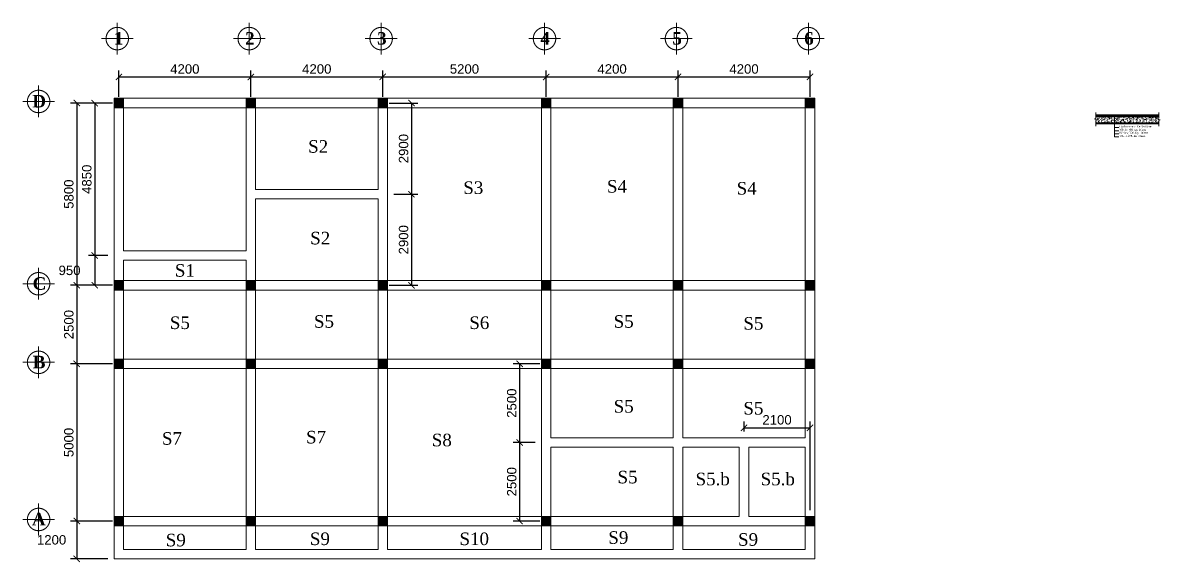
# Model space of a CAD drawing. Header units: inches. Extents: x 841 to 113868, y -38399 to 20899.
# Drawn here: x 34984 to 53088, y -10562 to -1980 of the extents above; entities that cross this region are included whole.
import ezdxf

# ---------------------------------------------------------------- set-up
doc = ezdxf.new("R2010")
doc.units = ezdxf.units.IN
doc.header["$MEASUREMENT"] = 0
doc.linetypes.add('ACAD_ISO04W100', pattern=[30, 24, -3, 0, -3])
for name, color, linetype, lineweight in [('COT', 2, 'Continuous', 13), ('HATCH', 8, 'Continuous', 5), ('KICH THUOC', 6, 'ACAD_ISO04W100', 5), ('NET DAM', 1, 'Continuous', 13), ('TEXT', 6, 'ACAD_ISO04W100', 5), ('TUONG', 1, 'Continuous', 13)]:
    doc.layers.add(name, color=color, linetype=linetype, lineweight=lineweight)
doc.layers.get('0').off()
doc.styles.get("Standard").update_dxf_attribs({"font": 'arial.ttf'})
doc.styles.add('TEXT', font='times.ttf')
doc.dimstyles.new('TL 1-200', dxfattribs={"dimscale": 100, "dimtxt": 1.5, "dimasz": 1, "dimexe": 1, "dimexo": 1, "dimgap": 0.5, "dimtad": 1, "dimtoh": 1, "dimdec": 0, "dimlfac": 2, "dimzin": 0, "dimdsep": 46, "dimtxsty": 'Standard', "dimblk": 'ARCHTICK', "dimblk1": 'ARCHTICK', "dimblk2": 'ARCHTICK', "dimcen": 6, "dimadec": 0, "dimazin": 0, "dimtfac": 1, "dimtdec": 0, "dimtofl": 0, "dimtmove": 2, "dimatfit": 3, "dimfxl": 1, "dimtolj": 1, "dimtzin": 0, "dimarcsym": 1})

# ---------------------------------------------------------------- blocks, each defined once
blk = doc.blocks.new('A$C16FA33CA')
at = {"layer": 'COT', "ltscale": 200}
h = blk.add_hatch(color=256, dxfattribs=at)
h.dxf.hatch_style = 1
h.paths.add_polyline_path([(0, 0), (300, 0), (300, 300), (0, 300)])
blk.add_lwpolyline([(0, 0), (300, 0), (300, 300), (0, 300)], close=True, dxfattribs=at)
blk = doc.blocks.new('_ArchTick')
at = {"color": 0, "linetype": 'ByBlock', "const_width": 0.15}
blk.add_lwpolyline([(-0.5, -0.5), (0.5, 0.5)], dxfattribs=at)
blk = doc.blocks.new('*D32')
at = {"layer": 'KICH THUOC', "color": 0, "lineweight": -2, "ltscale": 200, "transparency": 16777216}
for p, q in [((36514, -3157), (36514, -2741)), ((36514, -2841), (38614, -2841)), ((38614, -3157), (38614, -2741))]:
    blk.add_line(p, q, dxfattribs=at)
at = {"layer": 'KICH THUOC', "color": 0, "lineweight": -2, "transparency": 16777216, "xscale": 100, "yscale": 100, "zscale": 100, "rotation": 180}
blk.add_blockref('_ArchTick', (36514, -2841), dxfattribs=at)
at = {"layer": 'KICH THUOC', "color": 0, "lineweight": -2, "transparency": 16777216, "xscale": 100, "yscale": 100, "zscale": 100}
blk.add_blockref('_ArchTick', (38614, -2841), dxfattribs=at)
at = {"layer": 'KICH THUOC', "color": 0, "ltscale": 200, "transparency": 16777216, "insert": (37564, -2716), "char_height": 150, "attachment_point": 5}
blk.add_mtext('\\A1;4200', dxfattribs=at)
blk = doc.blocks.new('*D33')
at = {"layer": 'KICH THUOC', "color": 0, "lineweight": -2, "ltscale": 200, "transparency": 16777216}
for p, q in [((38614, -3157), (38614, -2741)), ((38614, -2841), (40714, -2841)), ((40714, -3157), (40714, -2741))]:
    blk.add_line(p, q, dxfattribs=at)
at = {"layer": 'KICH THUOC', "color": 0, "lineweight": -2, "transparency": 16777216, "xscale": 100, "yscale": 100, "zscale": 100, "rotation": 180}
blk.add_blockref('_ArchTick', (38614, -2841), dxfattribs=at)
at = {"layer": 'KICH THUOC', "color": 0, "lineweight": -2, "transparency": 16777216, "xscale": 100, "yscale": 100, "zscale": 100}
blk.add_blockref('_ArchTick', (40714, -2841), dxfattribs=at)
at = {"layer": 'KICH THUOC', "color": 0, "ltscale": 200, "transparency": 16777216, "insert": (39664, -2716), "char_height": 150, "attachment_point": 5}
blk.add_mtext('\\A1;4200', dxfattribs=at)
blk = doc.blocks.new('*D34')
at = {"layer": 'KICH THUOC', "color": 0, "lineweight": -2, "ltscale": 200, "transparency": 16777216}
for p, q in [((40714, -3157), (40714, -2741)), ((40714, -2841), (43314, -2841)), ((43314, -3157), (43314, -2741))]:
    blk.add_line(p, q, dxfattribs=at)
at = {"layer": 'KICH THUOC', "color": 0, "lineweight": -2, "transparency": 16777216, "xscale": 100, "yscale": 100, "zscale": 100, "rotation": 180}
blk.add_blockref('_ArchTick', (40714, -2841), dxfattribs=at)
at = {"layer": 'KICH THUOC', "color": 0, "lineweight": -2, "transparency": 16777216, "xscale": 100, "yscale": 100, "zscale": 100}
blk.add_blockref('_ArchTick', (43314, -2841), dxfattribs=at)
at = {"layer": 'KICH THUOC', "color": 0, "ltscale": 200, "transparency": 16777216, "insert": (42014, -2716), "char_height": 150, "attachment_point": 5}
blk.add_mtext('\\A1;5200', dxfattribs=at)
blk = doc.blocks.new('*D35')
at = {"layer": 'KICH THUOC', "color": 0, "lineweight": -2, "ltscale": 200, "transparency": 16777216}
for p, q in [((43314, -3157), (43314, -2741)), ((43314, -2841), (45414, -2841)), ((45414, -3157), (45414, -2741))]:
    blk.add_line(p, q, dxfattribs=at)
at = {"layer": 'KICH THUOC', "color": 0, "lineweight": -2, "transparency": 16777216, "xscale": 100, "yscale": 100, "zscale": 100, "rotation": 180}
blk.add_blockref('_ArchTick', (43314, -2841), dxfattribs=at)
at = {"layer": 'KICH THUOC', "color": 0, "lineweight": -2, "transparency": 16777216, "xscale": 100, "yscale": 100, "zscale": 100}
blk.add_blockref('_ArchTick', (45414, -2841), dxfattribs=at)
at = {"layer": 'KICH THUOC', "color": 0, "ltscale": 200, "transparency": 16777216, "insert": (44364, -2716), "char_height": 150, "attachment_point": 5}
blk.add_mtext('\\A1;4200', dxfattribs=at)
blk = doc.blocks.new('*D36')
at = {"layer": 'KICH THUOC', "color": 0, "lineweight": -2, "ltscale": 200, "transparency": 16777216}
for p, q in [((45414, -3157), (45414, -2741)), ((45414, -2841), (47514, -2841)), ((47514, -3157), (47514, -2741))]:
    blk.add_line(p, q, dxfattribs=at)
at = {"layer": 'KICH THUOC', "color": 0, "lineweight": -2, "transparency": 16777216, "xscale": 100, "yscale": 100, "zscale": 100, "rotation": 180}
blk.add_blockref('_ArchTick', (45414, -2841), dxfattribs=at)
at = {"layer": 'KICH THUOC', "color": 0, "lineweight": -2, "transparency": 16777216, "xscale": 100, "yscale": 100, "zscale": 100}
blk.add_blockref('_ArchTick', (47514, -2841), dxfattribs=at)
at = {"layer": 'KICH THUOC', "color": 0, "ltscale": 200, "transparency": 16777216, "insert": (46464, -2716), "char_height": 150, "attachment_point": 5}
blk.add_mtext('\\A1;4200', dxfattribs=at)
blk = doc.blocks.new('*D37')
at = {"layer": 'KICH THUOC', "color": 0, "lineweight": -2, "ltscale": 200, "transparency": 16777216}
for p, q in [((36414, -3257), (35743, -3257)), ((35843, -3257), (35843, -6157)), ((36414, -6157), (35743, -6157))]:
    blk.add_line(p, q, dxfattribs=at)
at = {"layer": 'KICH THUOC', "color": 0, "lineweight": -2, "transparency": 16777216, "xscale": 100, "yscale": 100, "zscale": 100}
for p, rotation in [((35843, -3257), 90), ((35843, -6157), 270)]:
    blk.add_blockref('_ArchTick', p, dxfattribs=dict(at, rotation=rotation))
at = {"layer": 'KICH THUOC', "color": 0, "ltscale": 200, "transparency": 16777216, "insert": (35718, -4707), "char_height": 150, "attachment_point": 5, "rotation": 90}
blk.add_mtext('\\A1;5800', dxfattribs=at)
blk = doc.blocks.new('*D38')
at = {"layer": 'KICH THUOC', "color": 0, "lineweight": -2, "ltscale": 200, "transparency": 16777216}
for p, q in [((36414, -6157), (35743, -6157)), ((35843, -6157), (35843, -7407)), ((36414, -7407), (35743, -7407))]:
    blk.add_line(p, q, dxfattribs=at)
at = {"layer": 'KICH THUOC', "color": 0, "lineweight": -2, "transparency": 16777216, "xscale": 100, "yscale": 100, "zscale": 100}
for p, rotation in [((35843, -6157), 90), ((35843, -7407), 270)]:
    blk.add_blockref('_ArchTick', p, dxfattribs=dict(at, rotation=rotation))
at = {"layer": 'KICH THUOC', "color": 0, "ltscale": 200, "transparency": 16777216, "insert": (35718, -6782), "char_height": 150, "attachment_point": 5, "rotation": 90}
blk.add_mtext('\\A1;2500', dxfattribs=at)
blk = doc.blocks.new('*D39')
at = {"layer": 'KICH THUOC', "color": 0, "lineweight": -2, "ltscale": 200, "transparency": 16777216}
for p, q in [((36414, -7407), (35743, -7407)), ((35843, -7407), (35843, -9907)), ((36414, -9907), (35743, -9907))]:
    blk.add_line(p, q, dxfattribs=at)
at = {"layer": 'KICH THUOC', "color": 0, "lineweight": -2, "transparency": 16777216, "xscale": 100, "yscale": 100, "zscale": 100}
for p, rotation in [((35843, -7407), 90), ((35843, -9907), 270)]:
    blk.add_blockref('_ArchTick', p, dxfattribs=dict(at, rotation=rotation))
at = {"layer": 'KICH THUOC', "color": 0, "ltscale": 200, "transparency": 16777216, "insert": (35718, -8657), "char_height": 150, "attachment_point": 5, "rotation": 90}
blk.add_mtext('\\A1;5000', dxfattribs=at)
blk = doc.blocks.new('*D40')
at = {"layer": 'KICH THUOC', "color": 0, "lineweight": -2, "ltscale": 200, "transparency": 16777216}
for p, q in [((36414, -9907), (35743, -9907)), ((35843, -9907), (35843, -10507)), ((36339, -10507), (35743, -10507))]:
    blk.add_line(p, q, dxfattribs=at)
at = {"layer": 'KICH THUOC', "color": 0, "lineweight": -2, "transparency": 16777216, "xscale": 100, "yscale": 100, "zscale": 100}
for p, rotation in [((35843, -9907), 90), ((35843, -10507), 270)]:
    blk.add_blockref('_ArchTick', p, dxfattribs=dict(at, rotation=rotation))
at = {"layer": 'KICH THUOC', "color": 0, "ltscale": 200, "transparency": 16777216, "insert": (35443, -10207), "char_height": 150, "attachment_point": 5}
blk.add_mtext('\\A1;1200', dxfattribs=at)
blk = doc.blocks.new('*D41')
at = {"layer": 'KICH THUOC', "color": 0, "lineweight": -2, "ltscale": 200, "transparency": 16777216}
for p, q in [((36414, -3257), (36029, -3257)), ((36129, -3257), (36129, -5682)), ((36339, -5682), (36029, -5682))]:
    blk.add_line(p, q, dxfattribs=at)
at = {"layer": 'KICH THUOC', "color": 0, "lineweight": -2, "transparency": 16777216, "xscale": 100, "yscale": 100, "zscale": 100}
for p, rotation in [((36129, -3257), 90), ((36129, -5682), 270)]:
    blk.add_blockref('_ArchTick', p, dxfattribs=dict(at, rotation=rotation))
at = {"layer": 'KICH THUOC', "color": 0, "ltscale": 200, "transparency": 16777216, "insert": (36004, -4470), "char_height": 150, "attachment_point": 5, "rotation": 90}
blk.add_mtext('\\A1;4850', dxfattribs=at)
blk = doc.blocks.new('*D42')
at = {"layer": 'KICH THUOC', "color": 0, "lineweight": -2, "ltscale": 200, "transparency": 16777216}
for p, q in [((36339, -5682), (36029, -5682)), ((36129, -5682), (36129, -6157)), ((36414, -6157), (36029, -6157))]:
    blk.add_line(p, q, dxfattribs=at)
at = {"layer": 'KICH THUOC', "color": 0, "lineweight": -2, "transparency": 16777216, "xscale": 100, "yscale": 100, "zscale": 100}
for p, rotation in [((36129, -5682), 90), ((36129, -6157), 270)]:
    blk.add_blockref('_ArchTick', p, dxfattribs=dict(at, rotation=rotation))
at = {"layer": 'KICH THUOC', "color": 0, "ltscale": 200, "transparency": 16777216, "insert": (35729, -5920), "char_height": 150, "attachment_point": 5}
blk.add_mtext('\\A1;950', dxfattribs=at)
blk = doc.blocks.new('*D43')
at = {"layer": 'KICH THUOC', "color": 0, "lineweight": -2, "ltscale": 200, "transparency": 16777216}
for p, q in [((40814, -3257), (41271, -3257)), ((41171, -3257), (41171, -4707)), ((40889, -4707), (41271, -4707))]:
    blk.add_line(p, q, dxfattribs=at)
at = {"layer": 'KICH THUOC', "color": 0, "lineweight": -2, "transparency": 16777216, "xscale": 100, "yscale": 100, "zscale": 100}
for p, rotation in [((41171, -3257), 90), ((41171, -4707), 270)]:
    blk.add_blockref('_ArchTick', p, dxfattribs=dict(at, rotation=rotation))
at = {"layer": 'KICH THUOC', "color": 0, "ltscale": 200, "transparency": 16777216, "insert": (41046, -3982), "char_height": 150, "attachment_point": 5, "rotation": 90}
blk.add_mtext('\\A1;2900', dxfattribs=at)
blk = doc.blocks.new('*D44')
at = {"layer": 'KICH THUOC', "color": 0, "lineweight": -2, "ltscale": 200, "transparency": 16777216}
for p, q in [((40889, -4707), (41271, -4707)), ((41171, -4707), (41171, -6157)), ((40814, -6157), (41271, -6157))]:
    blk.add_line(p, q, dxfattribs=at)
at = {"layer": 'KICH THUOC', "color": 0, "lineweight": -2, "transparency": 16777216, "xscale": 100, "yscale": 100, "zscale": 100}
for p, rotation in [((41171, -4707), 90), ((41171, -6157), 270)]:
    blk.add_blockref('_ArchTick', p, dxfattribs=dict(at, rotation=rotation))
at = {"layer": 'KICH THUOC', "color": 0, "ltscale": 200, "transparency": 16777216, "insert": (41046, -5432), "char_height": 150, "attachment_point": 5, "rotation": 90}
blk.add_mtext('\\A1;2900', dxfattribs=at)
blk = doc.blocks.new('*D45')
at = {"layer": 'KICH THUOC', "color": 0, "lineweight": -2, "ltscale": 200, "transparency": 16777216}
for p, q in [((43214, -7407), (42792, -7407)), ((42892, -7407), (42892, -8657)), ((43139, -8657), (42792, -8657))]:
    blk.add_line(p, q, dxfattribs=at)
at = {"layer": 'KICH THUOC', "color": 0, "lineweight": -2, "transparency": 16777216, "xscale": 100, "yscale": 100, "zscale": 100}
for p, rotation in [((42892, -7407), 90), ((42892, -8657), 270)]:
    blk.add_blockref('_ArchTick', p, dxfattribs=dict(at, rotation=rotation))
at = {"layer": 'KICH THUOC', "color": 0, "ltscale": 200, "transparency": 16777216, "insert": (42767, -8032), "char_height": 150, "attachment_point": 5, "rotation": 90}
blk.add_mtext('\\A1;2500', dxfattribs=at)
blk = doc.blocks.new('*D46')
at = {"layer": 'KICH THUOC', "color": 0, "lineweight": -2, "ltscale": 200, "transparency": 16777216}
for p, q in [((43139, -8657), (42792, -8657)), ((42892, -8657), (42892, -9907)), ((43214, -9907), (42792, -9907))]:
    blk.add_line(p, q, dxfattribs=at)
at = {"layer": 'KICH THUOC', "color": 0, "lineweight": -2, "transparency": 16777216, "xscale": 100, "yscale": 100, "zscale": 100}
for p, rotation in [((42892, -8657), 90), ((42892, -9907), 270)]:
    blk.add_blockref('_ArchTick', p, dxfattribs=dict(at, rotation=rotation))
at = {"layer": 'KICH THUOC', "color": 0, "ltscale": 200, "transparency": 16777216, "insert": (42767, -9282), "char_height": 150, "attachment_point": 5, "rotation": 90}
blk.add_mtext('\\A1;2500', dxfattribs=at)
blk = doc.blocks.new('*D82')
at = {"layer": 'KICH THUOC', "color": 0, "lineweight": -2, "ltscale": 200}
for p, q in [((46464, -8482), (46464, -8324)), ((47514, -9732), (47514, -8324)), ((46464, -8424), (47514, -8424))]:
    blk.add_line(p, q, dxfattribs=at)
at = {"layer": 'KICH THUOC', "color": 0, "lineweight": -2, "ltscale": 200, "xscale": 100, "yscale": 100, "zscale": 100, "rotation": 180}
blk.add_blockref('_ArchTick', (46464, -8424), dxfattribs=at)
at = {"layer": 'KICH THUOC', "color": 0, "lineweight": -2, "ltscale": 200, "xscale": 100, "yscale": 100, "zscale": 100}
blk.add_blockref('_ArchTick', (47514, -8424), dxfattribs=at)
at = {"layer": 'KICH THUOC', "color": 0, "ltscale": 200, "insert": (46989, -8298), "char_height": 150, "attachment_point": 5}
blk.add_mtext('\\A1;2100', dxfattribs=at)

msp = doc.modelspace()

# ---------------------------------------------------------------- hatches: boundary and pattern name
at = {"layer": 'HATCH', "ltscale": 200}
h = msp.add_hatch(dxfattribs=at)
h.set_pattern_fill('AR-CONC', color=256, scale=10, style=0)
h.set_pattern_definition([(50, (0, 0), (71.72602, -6.275213), [7.5, -82.5]), (355, (0, 0), (-13.87513, 75.21921), [6, -66]), (100.4514, (5.98, -0.52), (57.85094, 68.94395), [6.37402, -70.11421]), (46.1842, (0, 20), (106.7241, -16.5519), [11.25, -123.75]), (96.6356, (8.89, 18.62), (93.46627, 97.41179), [9.56103, -105.1713]), (351.1842, (0, 20), (93.4662, 97.41186), [9, -99]), (21, (10, 15), (59.690705, -40.26189), [7.5, -82.5]), (326, (10, 15), (24.33153, 72.515), [6, -66]), (71.4514, (14.974, 11.645), (84.02226, 32.25305), [6.37402, -70.11421]), (37.5, (0, 0), (1.215986, 33.289385), [0, -65.2, 0, -67, 0, -66.25]), (7.5, (0, 0), (26.306954, 39.44117), [0, -38.2, 0, -63.7, 0, -25.25]), (-32.5, (-22.3, 0), (53.382244, -2.255487), [0, -25, 0, -78, 0, -103.5]), (-42.5, (-32.3, 0), (58.318617, 10.0105), [0, -32.5, 0, -51.8, 0, -73.5])])
h.paths.add_polyline_path([(53040.04, -3509.37), (53064.25, -3497.11), (53064.25, -3474.08), (52064.25, -3474.08), (52064.25, -3497.11), (52040.04, -3509.37), (52064.25, -3516.58), (52088.45, -3523.78), (52064.25, -3536.04), (52064.25, -3574.08), (53064.25, -3574.08), (53064.25, -3536.04), (53088.45, -3523.78), (53064.25, -3516.58)])
h = msp.add_hatch(dxfattribs=at)
h.set_pattern_fill('AR-PARQ1', color=256, scale=110, style=0)
h.paths.add_polyline_path([(53064.25, -3454.08), (53064.25, -3444.08), (52064.25, -3444.08), (52064.25, -3454.08)])
h = msp.add_hatch(dxfattribs=at)
h.set_pattern_fill('ANSI37', color=256, scale=100, style=0)
h.paths.add_polyline_path([(53064.25, -3474.08), (53064.25, -3454.08), (52064.25, -3454.08), (52064.25, -3474.08)])
h.paths.add_polyline_path([(53064.25, -3589.08), (53064.25, -3574.08), (52064.25, -3574.08), (52064.25, -3589.08)])

# ---------------------------------------------------------------- linework, layer by layer
at = {"layer": 'KICH THUOC', "ltscale": 200}
for p, q in [((36488.55, -2484.43), (36488.55, -1979.93)), ((38588.55, -2484.43), (38588.55, -1979.93)), ((40688.55, -2484.43), (40688.55, -1979.93)), ((43288.55, -2484.43), (43288.55, -1979.93)), ((45388.55, -2484.43), (45388.55, -1979.93)), ((47488.55, -2484.43), (47488.55, -1979.93)), ((36236.29, -2232.18), (36740.8, -2232.18)), ((38336.29, -2232.18), (38840.8, -2232.18)), ((40436.29, -2232.18), (40940.8, -2232.18)), ((43036.29, -2232.18), (43540.8, -2232.18)), ((45136.29, -2232.18), (45640.8, -2232.18)), ((47236.29, -2232.18), (47740.8, -2232.18)), ((35236.29, -3484.43), (35236.29, -2979.93)), ((34984.04, -3232.18), (35488.55, -3232.18)), ((35236.29, -6384.43), (35236.29, -5879.93)), ((34984.04, -6132.18), (35488.55, -6132.18)), ((35236.29, -7634.43), (35236.29, -7129.93)), ((34984.04, -7382.18), (35488.55, -7382.18)), ((35236.29, -10134.43), (35236.29, -9629.93)), ((34984.04, -9882.18), (35488.55, -9882.18))]:
    msp.add_line(p, q, dxfattribs=at)
for centre in [(36488.55, -2232.18), (38588.55, -2232.18), (40688.55, -2232.18), (43288.55, -2232.18), (45388.55, -2232.18), (47488.55, -2232.18), (35236.29, -3232.18), (35236.29, -6132.18), (35236.29, -7382.18), (35236.29, -9882.18)]:
    msp.add_circle(centre, 178.59, dxfattribs=at)
at = {"layer": 'NET DAM', "ltscale": 200}
for p, q in [((52064.25, -3497.11), (52064.25, -3406.35)), ((53064.25, -3497.11), (53064.25, -3406.35)), ((52064.25, -3444.08), (53064.25, -3444.08)), ((52064.25, -3454.08), (53064.25, -3454.08)), ((52064.25, -3474.08), (53064.25, -3474.08)), ((52064.25, -3536.04), (52064.25, -3626.8)), ((53064.25, -3574.08), (52064.25, -3574.08)), ((53064.25, -3589.08), (52064.25, -3589.08)), ((52358.94, -3444.08), (52358.94, -3797.32)), ((53064.25, -3536.04), (53064.25, -3626.8)), ((52358.94, -3647.32), (52429, -3647.32)), ((52358.94, -3697.32), (52429, -3697.32)), ((52358.94, -3747.32), (52429, -3747.32)), ((52358.94, -3797.32), (52429, -3797.32)), ((46388.55, -8732.19), (46388.55, -9832.18)), ((46538.55, -8732.19), (46538.55, -9832.18))]:
    msp.add_line(p, q, dxfattribs=at)
for points in [[(52064.25, -3497.11), (52040.04, -3509.37), (52064.25, -3516.58)], [(52064.25, -3536.04), (52088.45, -3523.78), (52064.25, -3516.58)], [(53064.25, -3497.11), (53040.04, -3509.37), (53064.25, -3516.58)], [(53064.25, -3536.04), (53088.45, -3523.78), (53064.25, -3516.58)]]:
    msp.add_lwpolyline(points, dxfattribs=at)
at = {"layer": 'TUONG', "ltscale": 200}
for points in [[(36438.55, -3182.18), (47588.55, -3182.18), (47588.55, -10507.18), (36438.55, -10507.18)], [(36438.55, -3182.18), (47588.55, -3182.18), (47588.55, -10507.18), (36438.55, -10507.18)], [(36438.55, -6082.18), (47588.55, -6082.18), (47588.55, -6232.18), (36438.55, -6232.18)], [(36438.55, -7332.18), (47588.55, -7332.18), (47588.55, -7482.18), (36438.55, -7482.18)]]:
    msp.add_lwpolyline(points, close=True, dxfattribs=at)
for points in [[(38538.55, -5607.4), (38538.55, -3182.18), (38688.55, -3182.18), (38688.55, -4632.18)], [(40638.55, -4632.18), (40638.55, -3182.18), (40788.55, -3182.18), (40788.55, -10357.18)], [(43238.55, -10357.18), (43238.55, -3182.18), (43388.55, -3182.18), (43388.55, -8582.19)], [(45338.55, -8582.19), (45338.55, -3182.18), (45488.55, -3182.18), (45488.55, -8582.19)], [(36588.55, -5607.4), (36588.55, -3332.18), (47438.55, -3332.18), (47438.55, -8582.19)], [(38538.55, -4782.18), (38538.55, -4632.18)], [(38688.55, -4632.18), (40638.55, -4632.18)], [(40788.55, -4632.18), (40788.55, -4782.18)], [(40638.55, -4782.18), (38688.55, -4782.18)], [(38688.55, -4782.18), (38688.55, -10357.18)], [(40638.55, -10357.18), (40638.55, -4782.18)], [(36438.55, -5757.4), (36438.55, -5607.4)], [(36588.55, -5607.4), (38538.55, -5607.4)], [(38688.55, -5607.4), (38688.55, -5757.4)], [(38538.55, -5757.4), (36588.55, -5757.4)], [(38538.55, -10357.18), (36588.55, -10357.18), (36588.55, -5757.4)], [(38538.55, -10357.18), (38538.55, -5757.4)], [(43238.55, -8732.19), (43238.55, -8582.19)], [(43388.55, -8582.19), (45338.55, -8582.19)], [(45488.55, -8582.19), (47438.55, -8582.19)], [(47588.55, -8582.19), (47588.55, -8732.19)], [(45338.55, -8732.19), (43388.55, -8732.19)], [(43388.55, -8732.19), (43388.55, -10357.18)], [(45338.55, -10357.18), (45338.55, -8732.19)], [(45488.55, -8732.19), (45488.55, -10357.18)], [(47438.55, -8732.19), (47438.55, -10357.18), (45488.55, -10357.18)], [(46388.55, -8732.19), (45488.55, -8732.19)], [(47438.55, -8732.19), (46538.55, -8732.19)], [(46538.55, -9832.18), (47588.55, -9832.18), (47588.55, -9982.18), (36438.55, -9982.18), (36438.55, -9832.18), (46388.55, -9832.18)], [(40638.55, -10357.18), (38688.55, -10357.18)], [(43238.55, -10357.18), (40788.55, -10357.18)], [(45338.55, -10357.18), (43388.55, -10357.18)]]:
    msp.add_lwpolyline(points, dxfattribs=at)

# ---------------------------------------------------------------- block references
at = {"layer": 'COT', "ltscale": 200, "xscale": 0.5, "yscale": 0.5, "zscale": 0.5}
for p in [(36438.55, -3332.18), (38538.55, -3332.18), (40638.55, -3332.18), (43238.55, -3332.18), (45338.55, -3332.18), (47438.55, -3332.18), (36438.55, -6232.18), (38538.55, -6232.18), (40638.55, -6232.18), (43238.55, -6232.18), (45338.55, -6232.18), (47438.55, -6232.18), (36438.55, -7482.18), (38538.55, -7482.18), (40638.55, -7482.18), (43238.55, -7482.18), (45338.55, -7482.18), (47438.55, -7482.18), (36438.55, -9982.18), (38538.55, -9982.18), (40638.55, -9982.18), (43238.55, -9982.18), (45338.55, -9982.18), (47438.55, -9982.18)]:
    msp.add_blockref('A$C16FA33CA', p, dxfattribs=at)

# ---------------------------------------------------------------- texts
at = {"layer": 'KICH THUOC', "ltscale": 200, "char_height": 200, "attachment_point": 1, "style": 'TEXT'}
for s, insert in [('\\pi44.45048;{\\fTimes New Roman|b1|i0|c0|p18;1}', (36389.2, -2127.88)), ('\\pi34.19036;{\\fTimes New Roman|b1|i0|c0|p18;2}', (38489.2, -2127.88)), ('\\pi34.26262;{\\fTimes New Roman|b1|i0|c0|p18;3}', (40589.2, -2127.88)), ('\\pi33.03429;{\\fTimes New Roman|b1|i0|c0|p18;4}', (43189.2, -2127.88)), ('\\pi33.90135;{\\fTimes New Roman|b1|i0|c0|p18;5}', (45289.2, -2127.88)), ('\\pi33.32331;{\\fTimes New Roman|b1|i0|c0|p18;6}', (47389.2, -2127.88)), ('\\pi-1.35877;{\\fTimes New Roman|b1|i0|c0|p18;D}', (35136.95, -3127.88)), ('\\pi4.42158;{\\fTimes New Roman|b1|i0|c0|p18;C}', (35136.95, -6027.88)), ('\\pi6.95048;{\\fTimes New Roman|b1|i0|c0|p18;B}', (35136.95, -7277.88)), ('\\pi-6.70559;{\\fTimes New Roman|b1|i0|c0|p18;A}', (35136.95, -9777.88))]:
    msp.add_mtext_dynamic_manual_height_columns(s, width=194.6813, gutter_width=1, heights=[0], dxfattribs=dict(at, insert=insert))
at = {"layer": 'NET DAM', "ltscale": 200, "char_height": 30, "width": 575.3221, "attachment_point": 1, "style": 'TEXT'}
for s, insert in [('Gạch ceramic 20x20x10mm', (52438.72, -3615.05)), ('Vữa lót #50 dày 20mm', (52438.72, -3665.05)), ('Vữa tô #75 dày 15mm', (52438.72, -3765.05)), ('Bê tông B20 dày 100mm', (52438.72, -3715.05))]:
    msp.add_mtext(s, dxfattribs=dict(at, insert=insert))
at = {"layer": 'TEXT', "ltscale": 200, "char_height": 200, "attachment_point": 1, "style": 'TEXT'}
for s, gutter_width, insert in [('\\pi703.06426;S2', 1, (38823.08, -3847.55)), ('\\pi709.1926;S3', 1, (41286.22, -4503.56)), ('\\pi702.05489;S4', 1, (43579.88, -4483.01)), ('\\pi702.05489;S4', 1, (45644.65, -4513.65)), ('\\pi703.06426;S2', 1, (38855.66, -5305.63)), ('\\pi714.96044;S1', 1, (36690.26, -5819.83)), ('\\pi706.66917;S5', 1, (36618.4, -6652.18)), ('\\pi706.66917;S5', 1, (38912.06, -6631.63)), ('\\pi702.63168;S6', 1, (41388.59, -6652.18)), ('\\pi706.66917;S5', 1, (43682.25, -6631.63)), ('\\pi706.66917;S5', 1, (45747.02, -6662.27)), ('\\pi706.66917;S5', 1, (43682.25, -7982.19)), ('\\pi706.66917;S5', 1, (45747.02, -8012.84)), ('\\pi703.49685;S7', 1, (36495.56, -8493.14)), ('\\pi703.49685;S7', 1, (38789.22, -8472.58)), ('\\pi705.4435;S8', 1, (40788.55, -8518.32)), ('\\pi706.66917;S5', 1, (43743.66, -9107.66)), ('\\pi591.31228;S5.b', 3374.62, (45100.95, -9138.3)), ('\\pi591.31228;S5.b', 3374.62, (46136.55, -9138.3)), ('\\pi703.28056;S9', 1, (36556.98, -10109.72)), ('\\pi703.28056;S9', 1, (38850.64, -10089.17)), ('\\pi628.37068;S10', 1, (41306.69, -10089.98)), ('\\pi703.28056;S9', 1, (43600.35, -10069.42)), ('\\pi703.28056;S9', 1, (45665.13, -10100.07))]:
    msp.add_mtext_dynamic_manual_height_columns(s, width=1687.3109, gutter_width=gutter_width, heights=[0], dxfattribs=dict(at, insert=insert))

# ---------------------------------------------------------------- dimensions: what is measured, and where the dimension line sits
at = {"layer": 'KICH THUOC', "ltscale": 200}
for base, p1, p2, picture, middle in [((38613.55, -2841.08), (36513.55, -3257.18), (38613.55, -3257.18), '*D32', (37563.55, -2716.08)), ((40713.55, -2841.08), (38613.55, -3257.18), (40713.55, -3257.18), '*D33', (39663.55, -2716.08)), ((43313.55, -2841.08), (40713.55, -3257.18), (43313.55, -3257.18), '*D34', (42013.55, -2716.08)), ((45413.55, -2841.08), (43313.55, -3257.18), (45413.55, -3257.18), '*D35', (44363.55, -2716.08)), ((47513.55, -2841.08), (45413.55, -3257.18), (47513.55, -3257.18), '*D36', (46463.55, -2716.08)), ((47513.55, -8424.41), (46463.55, -8582.19), (47513.55, -9832.18), '*D82', (46988.55, -8297.83))]:
    dim = msp.add_linear_dim(base=base, p1=p1, p2=p2, dimstyle='TL 1-200', dxfattribs=at)
    dim.commit()
    dim.dimension.update_dxf_attribs({"geometry": picture, "text_midpoint": middle})
for base, p1, p2, picture, middle in [((35843.43, -6157.18), (36513.55, -3257.18), (36513.55, -6157.18), '*D37', (35718.43, -4707.18)), ((36129.17, -5682.4), (36513.55, -3257.18), (36438.55, -5682.4), '*D41', (36004.17, -4469.79)), ((41170.53, -4707.18), (40713.55, -3257.18), (40788.55, -4707.18), '*D43', (41045.53, -3982.18)), ((41170.53, -6157.18), (40788.55, -4707.18), (40713.55, -6157.18), '*D44', (41045.53, -5432.18)), ((36129.17, -6157.18), (36438.55, -5682.4), (36513.55, -6157.18), '*D42', (35729.17, -5919.79)), ((35843.43, -7407.18), (36513.55, -6157.18), (36513.55, -7407.18), '*D38', (35718.43, -6782.18)), ((35843.43, -9907.18), (36513.55, -7407.18), (36513.55, -9907.18), '*D39', (35718.43, -8657.18)), ((42892, -8657.19), (43313.55, -7407.18), (43238.55, -8657.19), '*D45', (42767, -8032.19)), ((42892, -9907.18), (43238.55, -8657.19), (43313.55, -9907.18), '*D46', (42767, -9282.19)), ((35843.43, -10507.18), (36513.55, -9907.18), (36438.55, -10507.18), '*D40', (35443.43, -10207.18))]:
    dim = msp.add_linear_dim(base=base, p1=p1, p2=p2, angle=90, dimstyle='TL 1-200', dxfattribs=at)
    dim.commit()
    dim.dimension.update_dxf_attribs({"geometry": picture, "text_midpoint": middle})

doc.saveas('drawing.dxf')
